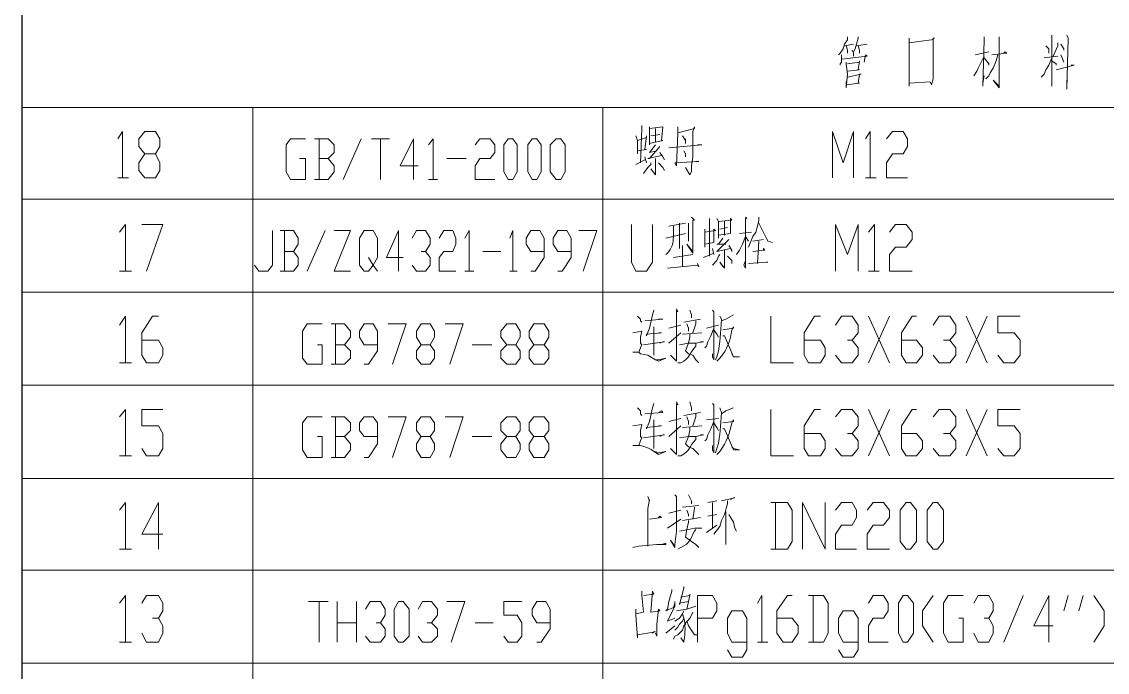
# Model space of a CAD drawing. Header units: millimetres. Extents: x 1435 to 2259, y 1083 to 2249.
# Drawn here: x 1990.8 to 2121, y 1316.8 to 1394.8 of the extents above; entities that cross this region are included whole.
import ezdxf

# ---------------------------------------------------------------- set-up
doc = ezdxf.new("R2010")
doc.units = ezdxf.units.MM
doc.layers.add('1', color=7, linetype='Continuous')

msp = doc.modelspace()

# ---------------------------------------------------------------- linework, layer by layer
at = {"layer": '1', "color": 0, "lineweight": 25}
for points in [[(1990.83, 1395.68), (1990.83, 1384.52)], [(1990.83, 1384.52), (1990.83, 1373.54)], [(1990.83, 1373.54), (1990.83, 1362.38)], [(1990.83, 1362.38), (1990.83, 1351.22)], [(1990.83, 1351.22), (1990.83, 1340.06)], [(1990.83, 1340.06), (1990.83, 1329.08)], [(1990.83, 1329.08), (1990.83, 1317.92)], [(1990.83, 1317.92), (1990.83, 1306.76)]]:
    msp.add_lwpolyline(points, dxfattribs=at)
at = {"layer": '1', "color": 0, "lineweight": 9}
for points in [[(2089.83, 1392.98), (2089.83, 1392.62), (2089.47, 1392.08), (2089.29, 1391.54), (2089.29, 1391.54), (2088.93, 1391), (2088.75, 1390.82)], [(2091.09, 1392.98), (2091.09, 1392.8), (2090.91, 1392.08), (2090.73, 1391.54), (2090.55, 1391.18)], [(2097.21, 1392.8), (2097.21, 1392.44), (2097.21, 1387.04), (2097.21, 1387.4), (2099.73, 1387.58), (2099.73, 1387.58), (2099.91, 1387.22), (2100.09, 1387.94), (2100.09, 1388.84), (2100.09, 1389.92), (2100.09, 1392.8), (2100.27, 1392.8), (2099.91, 1392.62), (2098.65, 1392.44), (2098.65, 1392.44), (2097.21, 1392.26)], [(2106.21, 1392.98), (2106.21, 1392.62), (2106.03, 1387.04), (2106.03, 1387.4), (2106.21, 1388.3)], [(2108.01, 1392.98), (2108.01, 1387.04), (2108.01, 1386.86), (2107.29, 1387.76), (2108.01, 1387.04)], [(2114.31, 1393.16), (2114.31, 1392.8), (2114.31, 1387.04), (2114.31, 1387.4), (2114.31, 1388.12)], [(2116.11, 1393.16), (2116.29, 1392.8), (2116.11, 1386.68), (2116.11, 1387.22), (2116.11, 1387.76)], [(2089.47, 1391.9), (2090.55, 1392.08)], [(2089.65, 1391.9), (2089.83, 1391.36), (2089.83, 1391)], [(2090.37, 1391.36), (2090.55, 1391), (2090.55, 1390.64)], [(2090.91, 1391.9), (2092.17, 1392.08)], [(2091.09, 1391.9), (2091.27, 1391.36), (2091.27, 1391)], [(2113.59, 1391.9), (2113.95, 1391.54), (2113.95, 1391.36), (2113.95, 1391)], [(2115.03, 1392.26), (2115.03, 1391.9), (2114.49, 1390.64)], [(2115.39, 1392.08), (2115.75, 1391.54), (2115.75, 1391.36)], [(2089.11, 1390.82), (2089.11, 1390.46), (2089.11, 1390.28), (2089.11, 1389.92), (2088.93, 1389.74), (2088.93, 1389.56)], [(2089.11, 1390.28), (2092.17, 1390.64), (2091.99, 1390.82), (2091.81, 1389.92)], [(2089.65, 1389.92), (2089.65, 1389.74), (2089.83, 1388.48), (2089.65, 1386.86), (2089.65, 1387.58)], [(2089.83, 1389.74), (2091.27, 1389.92), (2091.27, 1390.1), (2091.09, 1389.02), (2091.27, 1389.02), (2089.83, 1388.84)], [(2106.21, 1390.64), (2105.85, 1389.92), (2105.49, 1389.2), (2105.31, 1388.84), (2104.95, 1388.3)], [(2105.13, 1390.82), (2106.75, 1391.18)], [(2106.21, 1390.46), (2106.75, 1389.74), (2106.75, 1389.56)], [(2107.83, 1390.82), (2107.65, 1390.1), (2107.29, 1389.2), (2106.93, 1388.66), (2106.75, 1388.3), (2106.39, 1387.94)], [(2107.11, 1390.82), (2108.91, 1391), (2108.73, 1391.18), (2108.55, 1391)], [(2114.31, 1390.46), (2113.95, 1389.56), (2113.59, 1389.02), (2113.41, 1388.48), (2113.05, 1388.12)], [(2113.41, 1390.46), (2115.03, 1390.64)], [(2114.31, 1390.1), (2114.85, 1389.74), (2114.85, 1389.56)], [(2115.39, 1390.82), (2115.57, 1390.46), (2115.75, 1389.92)], [(2114.85, 1389.02), (2117.01, 1389.56), (2116.83, 1389.56), (2116.65, 1389.56)], [(2089.83, 1388.12), (2091.45, 1388.48), (2091.27, 1388.48), (2091.09, 1387.4), (2091.27, 1387.4), (2089.65, 1387.22)], [(2241.03, 1384.52), (1990.83, 1384.52)], [(2240.49, 1384.52), (1990.83, 1384.52)], [(2018.55, 1373.54), (2018.55, 1384.52)], [(2060.49, 1373.54), (2060.49, 1384.52)], [(2065.17, 1382.36), (2065.17, 1382), (2064.99, 1377.86)], [(2066.07, 1382.18), (2066.07, 1381.82), (2066.07, 1380.02), (2066.07, 1380.2), (2067.69, 1380.56), (2067.51, 1380.56), (2067.69, 1382.18), (2067.69, 1382.18), (2066.07, 1382)], [(2069.49, 1382.18), (2069.49, 1381.46), (2069.31, 1377.5), (2069.13, 1377.86), (2072.01, 1378.04), (2071.83, 1378.04), (2071.65, 1378.04)], [(2069.49, 1381.46), (2071.47, 1382), (2071.47, 1382.18), (2071.29, 1381.64), (2071.29, 1379.84), (2071.29, 1378.76), (2071.29, 1378.58), (2071.11, 1377.5), (2071.11, 1376.78), (2070.93, 1376.42), (2070.93, 1376.42), (2070.93, 1376.42), (2070.39, 1377.32), (2070.93, 1376.42)], [(2002.35, 1380.74), (2002.89, 1381.64), (2002.89, 1376.06)], [(2005.59, 1376.06), (2004.87, 1376.96), (2004.87, 1377.86), (2005.59, 1378.94), (2006.85, 1378.94), (2007.39, 1379.84), (2007.39, 1380.74), (2006.85, 1381.64), (2005.59, 1381.64), (2004.87, 1380.74), (2004.87, 1379.84), (2005.59, 1378.94)], [(2064.45, 1381.1), (2064.63, 1380.56), (2064.63, 1378.94), (2064.63, 1379.3), (2065.71, 1379.48), (2065.53, 1379.48), (2065.71, 1381.1), (2065.71, 1380.92), (2064.63, 1380.56)], [(2066.25, 1381.1), (2067.33, 1381.28)], [(2066.79, 1382), (2066.79, 1380.38)], [(2070.03, 1381.1), (2070.39, 1380.56), (2070.39, 1380.2), (2070.39, 1380.74)], [(2088.03, 1376.06), (2088.03, 1381.64), (2089.29, 1377.86), (2090.55, 1381.64), (2090.55, 1376.06)], [(2091.99, 1380.74), (2092.53, 1381.64), (2092.53, 1376.06)], [(2094.51, 1380.74), (2095.23, 1381.64), (2096.49, 1381.64), (2097.03, 1380.74), (2097.03, 1379.84), (2096.49, 1378.94), (2095.23, 1378.94), (2094.51, 1377.86), (2094.51, 1376.06), (2097.03, 1376.06)], [(2024.13, 1378.4), (2024.85, 1378.4), (2024.85, 1375.88), (2023.05, 1375.88), (2022.51, 1376.78), (2022.51, 1380.02), (2023.05, 1380.74), (2024.85, 1380.74)], [(2027.55, 1378.4), (2028.27, 1379.12), (2028.27, 1380.02), (2027.55, 1380.74), (2025.93, 1380.74)], [(2026.47, 1380.74), (2026.47, 1375.88)], [(2029.35, 1375.88), (2031.51, 1380.74)], [(2032.77, 1380.74), (2034.93, 1380.74)], [(2033.85, 1380.74), (2033.85, 1375.88)], [(2038.35, 1377.5), (2036.19, 1377.5), (2037.81, 1380.74), (2037.81, 1375.88)], [(2039.61, 1380.02), (2040.15, 1380.74), (2040.15, 1375.88)], [(2045.19, 1380.02), (2045.73, 1380.74), (2046.99, 1380.74), (2047.53, 1380.02), (2047.53, 1379.12), (2046.99, 1378.4), (2045.73, 1378.4), (2045.19, 1377.5), (2045.19, 1375.88), (2047.53, 1375.88)], [(2049.15, 1375.88), (2048.61, 1376.78), (2048.61, 1380.02), (2049.15, 1380.74), (2049.69, 1380.74), (2050.23, 1380.02), (2050.23, 1376.78), (2049.69, 1375.88), (2049.15, 1375.88)], [(2052.03, 1375.88), (2051.49, 1376.78), (2051.49, 1380.02), (2052.03, 1380.74), (2052.57, 1380.74), (2053.11, 1380.02), (2053.11, 1376.78), (2052.57, 1375.88), (2052.03, 1375.88)], [(2054.91, 1375.88), (2054.19, 1376.78), (2054.19, 1380.02), (2054.91, 1380.74), (2055.45, 1380.74), (2055.99, 1380.02), (2055.99, 1376.78), (2055.45, 1375.88), (2054.91, 1375.88)], [(2067.33, 1379.84), (2066.07, 1378.4), (2065.89, 1378.4), (2067.51, 1378.76)], [(2066.79, 1380.02), (2066.07, 1379.12), (2066.07, 1379.12), (2066.97, 1379.3)], [(2068.41, 1379.66), (2072.37, 1380.02), (2072.19, 1380.02), (2071.83, 1380.02)], [(2006.85, 1378.94), (2007.39, 1377.86), (2007.39, 1376.96), (2006.85, 1376.06), (2005.59, 1376.06)], [(2025.93, 1375.88), (2027.55, 1375.88), (2028.27, 1376.78), (2028.27, 1377.5), (2027.55, 1378.4), (2026.47, 1378.4)], [(2041.77, 1378.4), (2044.11, 1378.4)], [(2064.45, 1377.68), (2065.53, 1378.22)], [(2065.53, 1378.58), (2065.71, 1377.86)], [(2066.79, 1378.4), (2066.79, 1376.42), (2066.25, 1377.14), (2066.79, 1376.42)], [(2067.33, 1379.12), (2067.69, 1378.58), (2067.87, 1378.22)], [(2070.21, 1379.3), (2070.39, 1378.94), (2070.39, 1378.58), (2070.39, 1378.94)], [(2066.25, 1377.86), (2066.25, 1377.68), (2065.89, 1377.32), (2065.35, 1376.6)], [(2067.15, 1377.86), (2067.69, 1377.32), (2067.87, 1376.96)], [(2002.35, 1376.06), (2003.61, 1376.06)], [(2039.61, 1375.88), (2040.69, 1375.88)], [(2091.99, 1376.06), (2093.25, 1376.06)], [(2241.03, 1373.54), (1990.83, 1373.54)], [(2241.03, 1373.54), (1990.83, 1373.54)], [(2018.55, 1362.38), (2018.55, 1373.54)], [(2060.49, 1362.38), (2060.49, 1373.54)], [(2002.53, 1369.58), (2003.25, 1370.48), (2003.25, 1364.9)], [(2005.23, 1370.48), (2007.75, 1370.48), (2005.77, 1364.9)], [(2063.91, 1370.48), (2063.91, 1365.98), (2064.45, 1364.9), (2065.71, 1364.9), (2066.43, 1365.98), (2066.43, 1370.48)], [(2068.41, 1370.3), (2070.39, 1370.66)], [(2069.67, 1370.66), (2069.67, 1367.6)], [(2071.11, 1371.38), (2071.47, 1371.02), (2071.29, 1371.02), (2071.29, 1367.06), (2070.57, 1368.14), (2071.29, 1367.24)], [(2070.75, 1370.66), (2070.75, 1368.5)], [(2073.27, 1371.2), (2073.27, 1371.02), (2073.27, 1366.7)], [(2074.17, 1371.2), (2074.35, 1370.84), (2074.35, 1368.86), (2074.35, 1369.22), (2075.79, 1369.4), (2075.79, 1369.4), (2075.79, 1371.2), (2075.97, 1371.02), (2074.35, 1370.84)], [(2075.07, 1370.84), (2075.07, 1369.22)], [(2077.59, 1371.38), (2077.77, 1371.2), (2077.59, 1371.2), (2077.59, 1365.26), (2077.41, 1365.62), (2077.59, 1366.16)], [(2079.21, 1371.38), (2079.21, 1371.02), (2079.03, 1370.3), (2078.85, 1369.58), (2078.49, 1369.04), (2077.95, 1367.78)], [(2079.21, 1370.66), (2080.29, 1368.5), (2080.83, 1368.32), (2080.29, 1368.5), (2080.11, 1368.86)], [(2088.39, 1364.9), (2088.39, 1370.48), (2089.83, 1366.88), (2091.09, 1370.48), (2091.09, 1364.9)], [(2092.35, 1369.58), (2093.07, 1370.48), (2093.07, 1364.9)], [(2094.87, 1369.58), (2095.59, 1370.48), (2096.85, 1370.48), (2097.57, 1369.58), (2097.57, 1368.68), (2096.85, 1367.78), (2095.59, 1367.78), (2094.87, 1366.88), (2094.87, 1364.9), (2097.57, 1364.9)], [(2018.73, 1365.62), (2019.27, 1364.9), (2020.35, 1364.9), (2020.89, 1365.62), (2020.89, 1369.76)], [(2023.41, 1367.24), (2023.95, 1368.14), (2023.95, 1368.86), (2023.41, 1369.76), (2021.79, 1369.76)], [(2022.33, 1369.76), (2022.33, 1364.9)], [(2025.03, 1364.9), (2027.19, 1369.76)], [(2028.27, 1369.76), (2030.25, 1369.76), (2028.27, 1364.9), (2030.25, 1364.9)], [(2032.41, 1366.52), (2032.95, 1365.62), (2032.41, 1364.9), (2031.87, 1364.9), (2031.33, 1365.62), (2031.33, 1368.86), (2031.87, 1369.76), (2032.95, 1369.76), (2033.49, 1368.86), (2033.49, 1366.52), (2032.95, 1365.62), (2033.49, 1364.9)], [(2036.55, 1366.52), (2034.57, 1366.52), (2036.01, 1369.76), (2036.01, 1364.9)], [(2037.63, 1368.86), (2038.17, 1369.76), (2039.25, 1369.76), (2039.79, 1368.86), (2039.79, 1368.14), (2039.25, 1367.24), (2038.71, 1367.24)], [(2040.87, 1368.86), (2041.41, 1369.76), (2042.49, 1369.76), (2042.85, 1368.86), (2042.85, 1368.14), (2042.49, 1367.24), (2041.41, 1367.24), (2040.87, 1366.52), (2040.87, 1364.9), (2042.85, 1364.9)], [(2043.93, 1368.86), (2044.47, 1369.76), (2044.47, 1364.9)], [(2049.33, 1368.86), (2049.69, 1369.76), (2049.69, 1364.9)], [(2051.85, 1364.9), (2052.39, 1364.9), (2053.47, 1366.52), (2053.47, 1368.86), (2052.93, 1369.76), (2051.85, 1369.76), (2051.31, 1368.86), (2051.31, 1368.14), (2051.85, 1367.24), (2053.47, 1367.24)], [(2055.09, 1364.9), (2055.63, 1364.9), (2056.71, 1366.52), (2056.71, 1368.86), (2056.17, 1369.76), (2055.09, 1369.76), (2054.55, 1368.86), (2054.55, 1368.14), (2055.09, 1367.24), (2056.71, 1367.24)], [(2057.61, 1369.76), (2059.77, 1369.76), (2058.15, 1364.9)], [(2068.05, 1368.86), (2070.39, 1369.4)], [(2072.73, 1369.94), (2072.73, 1369.4), (2072.73, 1367.78), (2072.73, 1368.14), (2073.81, 1368.32), (2073.81, 1368.32), (2073.81, 1369.94), (2073.99, 1369.76), (2072.73, 1369.58)], [(2074.53, 1369.94), (2075.43, 1370.12)], [(2076.87, 1369.4), (2078.31, 1369.58)], [(2070.03, 1367.96), (2070.03, 1367.78), (2070.03, 1365.44)], [(2074.89, 1368.86), (2074.35, 1368.14), (2074.17, 1368.14), (2075.25, 1368.14)], [(2075.61, 1368.68), (2074.17, 1367.24), (2074.17, 1367.24), (2075.79, 1367.6)], [(2075.61, 1367.96), (2075.97, 1367.42), (2075.97, 1367.24)], [(2077.59, 1369.04), (2077.23, 1368.14), (2076.87, 1367.42), (2076.51, 1366.88)], [(2077.59, 1369.04), (2077.95, 1368.5)], [(2079.75, 1368.68), (2078.49, 1368.5)], [(2079.21, 1368.5), (2079.03, 1365.8)], [(2021.79, 1364.9), (2023.41, 1364.9), (2023.95, 1365.62), (2023.95, 1366.52), (2023.41, 1367.24), (2022.33, 1367.24)], [(2039.25, 1367.24), (2039.79, 1366.52), (2039.79, 1365.62), (2039.25, 1364.9), (2038.17, 1364.9), (2037.63, 1365.62)], [(2046.09, 1367.24), (2048.25, 1367.24)], [(2068.95, 1366.52), (2071.29, 1366.88)], [(2072.55, 1366.52), (2073.81, 1367.06)], [(2073.63, 1367.6), (2073.81, 1366.88)], [(2074.53, 1366.88), (2074.35, 1366.7), (2074.17, 1366.16), (2073.63, 1365.62)], [(2075.07, 1367.42), (2075.07, 1365.26), (2074.53, 1365.98), (2074.89, 1365.44)], [(2075.43, 1366.7), (2075.97, 1366.16), (2075.97, 1365.8)], [(2078.49, 1367.24), (2079.93, 1367.42), (2079.75, 1367.6), (2079.75, 1367.42)], [(2071.83, 1365.8), (2072.01, 1365.44), (2071.83, 1365.62), (2068.23, 1365.26)], [(2077.95, 1365.8), (2080.29, 1365.98), (2080.29, 1365.98), (2080.11, 1365.98)], [(2002.53, 1364.9), (2003.97, 1364.9)], [(2043.93, 1364.9), (2045.01, 1364.9)], [(2049.33, 1364.9), (2050.23, 1364.9)], [(2092.35, 1364.9), (2093.61, 1364.9)], [(2241.03, 1362.38), (1990.83, 1362.38)], [(2241.03, 1362.38), (1990.83, 1362.38)], [(2018.55, 1351.22), (2018.55, 1362.38)], [(2060.49, 1351.22), (2060.49, 1362.38)], [(2066.61, 1360.22), (2066.43, 1359.68), (2066.07, 1358.06), (2065.71, 1357.16), (2065.71, 1357.34), (2067.51, 1357.52), (2067.33, 1357.52), (2067.15, 1357.52)], [(2069.31, 1360.4), (2069.49, 1360.04), (2069.31, 1360.22), (2069.31, 1356.08), (2069.31, 1354.28), (2069.31, 1354.1), (2068.59, 1354.82), (2069.31, 1354.1)], [(2070.93, 1360.22), (2071.11, 1359.68), (2071.11, 1359.32)], [(2073.63, 1360.22), (2073.81, 1360.04), (2073.81, 1360.04), (2073.81, 1354.28), (2073.63, 1354.64), (2073.63, 1355)], [(2002.53, 1358.42), (2003.25, 1359.5), (2003.25, 1353.92)], [(2005.23, 1356.62), (2007.21, 1356.62), (2007.75, 1355.72), (2007.75, 1354.82), (2007.21, 1353.92), (2005.77, 1353.92), (2005.23, 1354.82), (2005.23, 1357.52), (2006.49, 1359.5), (2007.21, 1359.5)], [(2064.63, 1359.5), (2064.99, 1359.14), (2064.99, 1358.96), (2065.17, 1358.78)], [(2065.53, 1358.96), (2067.69, 1359.14), (2067.51, 1359.14), (2067.15, 1359.14)], [(2070.21, 1358.78), (2072.19, 1359.14)], [(2071.65, 1358.96), (2071.65, 1358.6), (2071.29, 1357.52)], [(2076.15, 1359.68), (2075.25, 1359.14), (2074.71, 1358.96)], [(2080.65, 1359.5), (2080.65, 1353.92), (2083.35, 1353.92)], [(2084.61, 1356.62), (2086.59, 1356.62), (2087.13, 1355.72), (2087.13, 1354.82), (2086.59, 1353.92), (2085.15, 1353.92), (2084.61, 1354.82), (2084.61, 1357.52), (2085.87, 1359.5), (2086.59, 1359.5)], [(2088.39, 1358.42), (2089.11, 1359.5), (2090.37, 1359.5), (2091.09, 1358.42), (2091.09, 1357.52), (2090.37, 1356.62), (2089.83, 1356.62)], [(2092.35, 1353.92), (2094.87, 1359.5)], [(2092.35, 1359.5), (2094.87, 1353.92)], [(2096.31, 1356.62), (2098.11, 1356.62), (2098.83, 1355.72), (2098.83, 1354.82), (2098.11, 1353.92), (2096.85, 1353.92), (2096.31, 1354.82), (2096.31, 1357.52), (2097.57, 1359.5), (2098.11, 1359.5)], [(2100.09, 1358.42), (2100.81, 1359.5), (2102.07, 1359.5), (2102.79, 1358.42), (2102.79, 1357.52), (2102.07, 1356.62), (2101.35, 1356.62)], [(2104.05, 1353.92), (2106.57, 1359.5)], [(2104.05, 1359.5), (2106.57, 1353.92)], [(2107.83, 1354.82), (2108.55, 1353.92), (2109.81, 1353.92), (2110.53, 1354.82), (2110.53, 1356.62), (2109.81, 1357.52), (2107.83, 1357.52), (2107.83, 1359.5), (2110.53, 1359.5)], [(2026.29, 1356.08), (2026.83, 1356.08), (2026.83, 1353.74), (2025.03, 1353.74), (2024.49, 1354.46), (2024.49, 1357.7), (2025.03, 1358.6), (2026.83, 1358.6)], [(2029.53, 1356.08), (2030.25, 1356.98), (2030.25, 1357.7), (2029.53, 1358.6), (2027.91, 1358.6)], [(2028.45, 1358.6), (2028.45, 1353.74)], [(2031.87, 1353.74), (2032.41, 1353.74), (2033.49, 1355.36), (2033.49, 1357.7), (2032.95, 1358.6), (2031.87, 1358.6), (2031.33, 1357.7), (2031.33, 1356.98), (2031.87, 1356.08), (2033.49, 1356.08)], [(2034.75, 1358.6), (2036.91, 1358.6), (2035.29, 1353.74)], [(2038.71, 1353.74), (2038.17, 1354.46), (2038.17, 1355.36), (2038.71, 1356.08), (2039.79, 1356.08), (2040.33, 1356.98), (2040.33, 1357.7), (2039.79, 1358.6), (2038.71, 1358.6), (2038.17, 1357.7), (2038.17, 1356.98), (2038.71, 1356.08)], [(2041.59, 1358.6), (2043.75, 1358.6), (2042.13, 1353.74)], [(2048.97, 1353.74), (2048.25, 1354.46), (2048.25, 1355.36), (2048.97, 1356.08), (2050.05, 1356.08), (2050.59, 1356.98), (2050.59, 1357.7), (2050.05, 1358.6), (2048.97, 1358.6), (2048.25, 1357.7), (2048.25, 1356.98), (2048.97, 1356.08)], [(2052.21, 1353.74), (2051.67, 1354.46), (2051.67, 1355.36), (2052.21, 1356.08), (2053.47, 1356.08), (2054.01, 1356.98), (2054.01, 1357.7), (2053.47, 1358.6), (2052.21, 1358.6), (2051.67, 1357.7), (2051.67, 1356.98), (2052.21, 1356.08)], [(2064.09, 1357.52), (2065.17, 1357.7), (2065.17, 1357.7), (2064.99, 1356.98), (2064.99, 1356.62), (2064.99, 1356.26), (2065.17, 1356.08), (2064.99, 1355.72), (2064.81, 1355.18)], [(2066.61, 1358.24), (2066.61, 1354.82), (2066.61, 1355.18), (2066.61, 1355.54)], [(2068.41, 1358.06), (2069.85, 1358.42)], [(2068.41, 1356.26), (2069.85, 1357.52)], [(2070.03, 1357.34), (2072.37, 1357.52)], [(2070.57, 1358.6), (2070.75, 1358.06), (2070.75, 1357.7)], [(2073.81, 1358.06), (2073.45, 1357.16), (2073.09, 1356.44), (2072.91, 1355.9), (2072.73, 1355.72)], [(2072.91, 1358.06), (2074.35, 1358.42)], [(2073.81, 1357.88), (2074.17, 1357.34), (2074.35, 1356.98)], [(2027.91, 1353.74), (2029.53, 1353.74), (2030.25, 1354.46), (2030.25, 1355.36), (2029.53, 1356.08), (2028.45, 1356.08)], [(2039.79, 1356.08), (2040.33, 1355.36), (2040.33, 1354.46), (2039.79, 1353.74), (2038.71, 1353.74)], [(2044.83, 1356.08), (2047.17, 1356.08)], [(2050.05, 1356.08), (2050.59, 1355.36), (2050.59, 1354.46), (2050.05, 1353.74), (2048.97, 1353.74)], [(2053.47, 1356.08), (2054.01, 1355.36), (2054.01, 1354.46), (2053.47, 1353.74), (2052.21, 1353.74)], [(2065.35, 1356.08), (2067.87, 1356.44), (2067.69, 1356.44), (2067.69, 1356.44), (2067.33, 1356.26)], [(2069.67, 1356.08), (2070.75, 1356.26), (2071.65, 1356.26), (2072.55, 1356.44), (2072.37, 1356.44), (2072.19, 1356.44)], [(2070.93, 1357.34), (2070.93, 1356.98), (2070.75, 1356.26), (2070.39, 1355.36), (2070.75, 1355), (2071.29, 1354.82), (2071.65, 1354.28), (2072.01, 1353.92)], [(2074.89, 1357.16), (2075.07, 1357.16), (2076.15, 1354.64), (2076.87, 1354.64), (2076.15, 1354.64), (2075.97, 1355)], [(2090.37, 1356.62), (2091.09, 1355.72), (2091.09, 1354.82), (2090.37, 1353.92), (2089.11, 1353.92), (2088.39, 1354.82)], [(2102.07, 1356.62), (2102.79, 1355.72), (2102.79, 1354.82), (2102.07, 1353.92), (2100.81, 1353.92), (2100.09, 1354.82)], [(2064.09, 1355.18), (2064.81, 1355.18), (2064.99, 1355), (2065.89, 1354.82), (2066.79, 1354.28), (2066.79, 1354.28), (2067.15, 1354.1), (2068.05, 1354.46), (2067.15, 1354.28), (2066.79, 1354.28)], [(2002.53, 1353.92), (2003.97, 1353.92)], [(2241.03, 1351.22), (1990.83, 1351.22)], [(2241.03, 1351.22), (1990.83, 1351.22)], [(2018.55, 1340.06), (2018.55, 1351.22)], [(2060.49, 1340.06), (2060.49, 1351.22)], [(2002.53, 1347.44), (2003.25, 1348.34), (2003.25, 1342.76)], [(2005.23, 1343.66), (2005.77, 1342.76), (2007.21, 1342.76), (2007.75, 1343.66), (2007.75, 1345.46), (2007.21, 1346.36), (2005.23, 1346.36), (2005.23, 1348.34), (2007.75, 1348.34)], [(2064.63, 1348.52), (2064.99, 1348.16), (2064.99, 1347.8), (2065.17, 1347.62)], [(2066.61, 1349.06), (2066.43, 1348.52), (2066.07, 1346.9), (2065.71, 1346), (2065.71, 1346.18), (2067.51, 1346.36), (2067.33, 1346.36), (2067.15, 1346.36)], [(2069.31, 1349.24), (2069.49, 1348.88), (2069.31, 1349.06), (2069.31, 1344.92), (2069.31, 1343.12), (2069.31, 1342.94), (2068.59, 1343.66), (2069.31, 1342.94)], [(2070.93, 1349.24), (2071.11, 1348.52), (2071.11, 1348.16)], [(2073.63, 1349.06), (2073.81, 1348.88), (2073.81, 1348.88), (2073.81, 1343.12), (2073.63, 1343.48), (2073.63, 1344.02)], [(2076.15, 1348.52), (2075.25, 1348.16), (2074.71, 1347.8)], [(2080.65, 1348.34), (2080.65, 1342.76), (2083.35, 1342.76)], [(2084.61, 1345.46), (2086.59, 1345.46), (2087.13, 1344.56), (2087.13, 1343.66), (2086.59, 1342.76), (2085.15, 1342.76), (2084.61, 1343.66), (2084.61, 1346.36), (2085.87, 1348.34), (2086.59, 1348.34)], [(2088.39, 1347.44), (2089.11, 1348.34), (2090.37, 1348.34), (2091.09, 1347.44), (2091.09, 1346.36), (2090.37, 1345.46), (2089.83, 1345.46)], [(2092.35, 1342.76), (2094.87, 1348.34)], [(2092.35, 1348.34), (2094.87, 1342.76)], [(2096.31, 1345.46), (2098.11, 1345.46), (2098.83, 1344.56), (2098.83, 1343.66), (2098.11, 1342.76), (2096.85, 1342.76), (2096.31, 1343.66), (2096.31, 1346.36), (2097.57, 1348.34), (2098.11, 1348.34)], [(2100.09, 1347.44), (2100.81, 1348.34), (2102.07, 1348.34), (2102.79, 1347.44), (2102.79, 1346.36), (2102.07, 1345.46), (2101.35, 1345.46)], [(2104.05, 1342.76), (2106.57, 1348.34)], [(2104.05, 1348.34), (2106.57, 1342.76)], [(2107.83, 1343.66), (2108.55, 1342.76), (2109.81, 1342.76), (2110.53, 1343.66), (2110.53, 1345.46), (2109.81, 1346.36), (2107.83, 1346.36), (2107.83, 1348.34), (2110.53, 1348.34)], [(2026.29, 1345.1), (2026.83, 1345.1), (2026.83, 1342.58), (2025.03, 1342.58), (2024.49, 1343.48), (2024.49, 1346.72), (2025.03, 1347.44), (2026.83, 1347.44)], [(2029.53, 1345.1), (2030.25, 1345.82), (2030.25, 1346.72), (2029.53, 1347.44), (2027.91, 1347.44)], [(2028.45, 1347.44), (2028.45, 1342.58)], [(2031.87, 1342.58), (2032.41, 1342.58), (2033.49, 1344.2), (2033.49, 1346.72), (2032.95, 1347.44), (2031.87, 1347.44), (2031.33, 1346.72), (2031.33, 1345.82), (2031.87, 1345.1), (2033.49, 1345.1)], [(2034.75, 1347.44), (2036.91, 1347.44), (2035.29, 1342.58)], [(2038.71, 1342.58), (2038.17, 1343.48), (2038.17, 1344.2), (2038.71, 1345.1), (2039.79, 1345.1), (2040.33, 1345.82), (2040.33, 1346.72), (2039.79, 1347.44), (2038.71, 1347.44), (2038.17, 1346.72), (2038.17, 1345.82), (2038.71, 1345.1)], [(2041.59, 1347.44), (2043.75, 1347.44), (2042.13, 1342.58)], [(2048.97, 1342.58), (2048.25, 1343.48), (2048.25, 1344.2), (2048.97, 1345.1), (2050.05, 1345.1), (2050.59, 1345.82), (2050.59, 1346.72), (2050.05, 1347.44), (2048.97, 1347.44), (2048.25, 1346.72), (2048.25, 1345.82), (2048.97, 1345.1)], [(2052.21, 1342.58), (2051.67, 1343.48), (2051.67, 1344.2), (2052.21, 1345.1), (2053.47, 1345.1), (2054.01, 1345.82), (2054.01, 1346.72), (2053.47, 1347.44), (2052.21, 1347.44), (2051.67, 1346.72), (2051.67, 1345.82), (2052.21, 1345.1)], [(2065.53, 1347.8), (2067.69, 1347.98), (2067.51, 1348.16), (2067.15, 1347.98)], [(2066.61, 1347.08), (2066.61, 1343.66), (2066.61, 1344.02), (2066.61, 1344.38)], [(2068.41, 1346.9), (2069.85, 1347.26)], [(2070.21, 1347.62), (2072.19, 1347.98)], [(2070.57, 1347.44), (2070.75, 1346.9), (2070.75, 1346.54)], [(2071.65, 1347.8), (2071.65, 1347.44), (2071.29, 1346.36)], [(2072.91, 1347.08), (2074.35, 1347.26)], [(2064.09, 1346.36), (2065.17, 1346.54), (2065.17, 1346.54), (2064.99, 1345.82), (2064.99, 1345.46), (2064.99, 1345.1), (2065.17, 1344.92), (2064.99, 1344.56), (2064.81, 1344.02)], [(2068.41, 1345.1), (2069.85, 1346.36)], [(2070.03, 1346.18), (2072.37, 1346.36)], [(2070.93, 1346.18), (2070.93, 1345.82), (2070.75, 1345.1), (2070.39, 1344.2), (2070.75, 1343.84), (2071.29, 1343.66), (2071.65, 1343.3), (2072.01, 1342.94)], [(2073.81, 1346.9), (2073.45, 1346), (2073.09, 1345.28), (2072.91, 1344.74), (2072.73, 1344.56)], [(2073.81, 1346.72), (2074.17, 1346.18), (2074.35, 1345.82)], [(2074.89, 1346), (2075.07, 1346), (2076.15, 1343.48), (2076.87, 1343.48), (2076.15, 1343.66), (2075.97, 1343.84)], [(2027.91, 1342.58), (2029.53, 1342.58), (2030.25, 1343.48), (2030.25, 1344.2), (2029.53, 1345.1), (2028.45, 1345.1)], [(2039.79, 1345.1), (2040.33, 1344.2), (2040.33, 1343.48), (2039.79, 1342.58), (2038.71, 1342.58)], [(2044.83, 1345.1), (2047.17, 1345.1)], [(2050.05, 1345.1), (2050.59, 1344.2), (2050.59, 1343.48), (2050.05, 1342.58), (2048.97, 1342.58)], [(2053.47, 1345.1), (2054.01, 1344.2), (2054.01, 1343.48), (2053.47, 1342.58), (2052.21, 1342.58)], [(2065.35, 1344.92), (2067.87, 1345.28), (2067.69, 1345.28), (2067.69, 1345.28), (2067.33, 1345.1)], [(2069.67, 1344.92), (2070.75, 1345.1), (2071.65, 1345.1), (2072.55, 1345.28), (2072.37, 1345.28), (2072.19, 1345.28)], [(2090.37, 1345.46), (2091.09, 1344.56), (2091.09, 1343.66), (2090.37, 1342.76), (2089.11, 1342.76), (2088.39, 1343.66)], [(2102.07, 1345.46), (2102.79, 1344.56), (2102.79, 1343.66), (2102.07, 1342.76), (2100.81, 1342.76), (2100.09, 1343.66)], [(2002.53, 1342.76), (2003.97, 1342.76)], [(2241.03, 1340.06), (1990.83, 1340.06)], [(2241.03, 1340.06), (1990.83, 1340.06)], [(2018.55, 1329.08), (2018.55, 1340.06)], [(2060.49, 1329.08), (2060.49, 1340.06)], [(2065.89, 1337.9), (2066.07, 1337.36), (2066.07, 1337.54), (2065.89, 1336.46), (2065.89, 1331.96)], [(2069.13, 1338.08), (2069.31, 1337.9), (2069.31, 1337.9), (2069.31, 1333.76), (2069.13, 1332.14), (2069.13, 1331.78), (2068.59, 1332.68), (2069.13, 1331.96)], [(2070.75, 1338.08), (2071.11, 1337.36), (2071.11, 1337)], [(2002.53, 1336.28), (2003.25, 1337.18), (2003.25, 1331.6)], [(2007.75, 1333.4), (2005.23, 1333.4), (2007.21, 1337.18), (2007.21, 1331.6)], [(2070.03, 1336.64), (2072.01, 1336.82)], [(2071.47, 1336.64), (2071.47, 1336.46), (2071.29, 1335.2)], [(2073.09, 1337.18), (2074.17, 1337.36)], [(2073.63, 1337.18), (2073.63, 1334.12)], [(2075.43, 1337.36), (2075.43, 1337), (2075.07, 1335.74), (2074.71, 1335.02), (2074.53, 1334.3), (2073.81, 1333.4)], [(2074.71, 1337.36), (2076.33, 1337.72), (2076.15, 1337.72), (2075.79, 1337.54)], [(2080.65, 1331.6), (2082.63, 1331.6), (2083.17, 1332.5), (2083.17, 1336.28), (2082.63, 1337.18), (2080.65, 1337.18)], [(2081.19, 1337.18), (2081.19, 1331.6)], [(2084.43, 1331.6), (2084.43, 1337.18), (2087.13, 1331.6), (2087.13, 1337.18)], [(2088.39, 1336.28), (2089.11, 1337.18), (2090.37, 1337.18), (2090.91, 1336.28), (2090.91, 1335.38), (2090.37, 1334.48), (2089.11, 1334.48), (2088.39, 1333.4), (2088.39, 1331.6), (2090.91, 1331.6)], [(2092.17, 1336.28), (2092.89, 1337.18), (2094.15, 1337.18), (2094.87, 1336.28), (2094.87, 1335.38), (2094.15, 1334.48), (2092.89, 1334.48), (2092.17, 1333.4), (2092.17, 1331.6), (2094.87, 1331.6)], [(2096.85, 1331.6), (2096.13, 1332.5), (2096.13, 1336.28), (2096.85, 1337.18), (2097.39, 1337.18), (2098.11, 1336.28), (2098.11, 1332.5), (2097.39, 1331.6), (2096.85, 1331.6)], [(2100.09, 1331.6), (2099.37, 1332.5), (2099.37, 1336.28), (2100.09, 1337.18), (2100.63, 1337.18), (2101.35, 1336.28), (2101.35, 1332.5), (2100.63, 1331.6), (2100.09, 1331.6)], [(2066.07, 1335.2), (2067.51, 1335.38), (2067.33, 1335.56), (2067.15, 1335.38)], [(2068.41, 1335.92), (2069.85, 1336.28)], [(2070.03, 1335.02), (2072.19, 1335.38)], [(2070.57, 1336.28), (2070.75, 1335.74), (2070.75, 1335.56)], [(2074.17, 1335.74), (2073.09, 1335.56)], [(2075.25, 1336.1), (2075.25, 1335.92), (2075.25, 1332.14), (2075.25, 1332.68), (2075.25, 1333.22)], [(2075.61, 1335.74), (2076.15, 1334.84), (2076.33, 1334.12), (2076.51, 1333.76)], [(2068.23, 1334.12), (2069.85, 1335.2)], [(2069.67, 1333.76), (2070.75, 1333.94), (2071.47, 1334.12), (2072.37, 1334.12), (2072.37, 1334.12), (2072.01, 1334.12)], [(2070.75, 1335.02), (2070.75, 1334.84), (2070.57, 1333.94), (2070.39, 1333.04), (2071.11, 1332.5), (2071.65, 1332.14), (2072.01, 1331.78)], [(2072.91, 1333.58), (2074.17, 1334.48)], [(2002.53, 1331.6), (2003.97, 1331.6)], [(2064.09, 1331.78), (2064.81, 1331.96), (2066.97, 1332.14), (2068.05, 1332.14), (2068.05, 1332.32), (2067.51, 1332.14)], [(2241.03, 1329.08), (1990.83, 1329.08)], [(2241.03, 1329.08), (1990.83, 1329.08)], [(2018.55, 1317.92), (2018.55, 1329.08)], [(2060.49, 1317.92), (2060.49, 1329.08)], [(2065.17, 1326.56), (2065.17, 1326.02), (2065.35, 1324.04), (2065.35, 1324.04), (2064.45, 1323.86), (2064.45, 1324.4), (2064.45, 1323.68), (2064.63, 1320.98), (2064.63, 1321.34), (2066.79, 1321.7), (2066.61, 1321.7), (2066.43, 1321.52)], [(2065.35, 1326.02), (2066.61, 1326.2), (2066.43, 1326.56), (2066.25, 1324.04), (2066.25, 1324.04), (2067.33, 1324.22), (2067.15, 1324.4), (2066.97, 1322.6), (2066.97, 1321.7), (2066.97, 1321.16), (2066.79, 1321.52)], [(2068.77, 1326.74), (2068.77, 1326.56), (2068.41, 1325.3), (2068.23, 1324.4), (2068.23, 1324.4), (2068.05, 1324.22), (2068.95, 1324.58), (2069.13, 1325.12), (2069.13, 1325.3), (2069.13, 1324.94), (2069.13, 1324.76), (2068.23, 1322.96), (2068.23, 1322.96), (2069.13, 1323.32)], [(2070.21, 1327.1), (2070.21, 1326.92), (2069.67, 1324.94), (2069.67, 1325.12), (2070.75, 1325.3)], [(2069.85, 1325.84), (2070.93, 1326.02), (2070.93, 1326.2), (2070.93, 1326.02), (2070.57, 1324.4)], [(2002.53, 1325.12), (2003.25, 1326.02), (2003.25, 1320.44)], [(2005.23, 1325.12), (2005.77, 1326.02), (2007.21, 1326.02), (2007.75, 1325.12), (2007.75, 1324.22), (2007.21, 1323.32), (2006.49, 1323.32)], [(2025.21, 1325.3), (2027.55, 1325.3)], [(2026.47, 1325.3), (2026.47, 1320.44)], [(2028.63, 1320.44), (2028.63, 1325.3)], [(2030.97, 1325.3), (2030.97, 1320.44)], [(2032.05, 1324.4), (2032.59, 1325.3), (2033.85, 1325.3), (2034.39, 1324.4), (2034.39, 1323.68), (2033.85, 1322.78), (2033.31, 1322.78)], [(2036.01, 1320.44), (2035.47, 1321.16), (2035.47, 1324.4), (2036.01, 1325.3), (2036.55, 1325.3), (2037.27, 1324.4), (2037.27, 1321.16), (2036.55, 1320.44), (2036.01, 1320.44)], [(2038.35, 1324.4), (2038.89, 1325.3), (2039.97, 1325.3), (2040.69, 1324.4), (2040.69, 1323.68), (2039.97, 1322.78), (2039.43, 1322.78)], [(2041.77, 1325.3), (2043.93, 1325.3), (2042.31, 1320.44)], [(2048.61, 1321.16), (2049.15, 1320.44), (2050.23, 1320.44), (2050.77, 1321.16), (2050.77, 1322.78), (2050.23, 1323.68), (2048.61, 1323.68), (2048.61, 1325.3), (2050.77, 1325.3)], [(2052.57, 1320.44), (2053.11, 1320.44), (2054.19, 1322.06), (2054.19, 1324.4), (2053.65, 1325.3), (2052.57, 1325.3), (2052.03, 1324.4), (2052.03, 1323.68), (2052.57, 1322.78), (2054.19, 1322.78)], [(2071.83, 1320.44), (2071.83, 1326.02), (2073.63, 1326.02), (2074.17, 1325.12), (2074.17, 1324.22), (2073.63, 1323.32), (2071.83, 1323.32)], [(2079.03, 1325.12), (2079.57, 1326.02), (2079.57, 1320.44)], [(2081.37, 1323.32), (2083.17, 1323.32), (2083.89, 1322.42), (2083.89, 1321.52), (2083.17, 1320.44), (2082.09, 1320.44), (2081.37, 1321.52), (2081.37, 1324.22), (2082.63, 1326.02), (2083.17, 1326.02)], [(2085.15, 1320.44), (2086.95, 1320.44), (2087.49, 1321.52), (2087.49, 1325.12), (2086.95, 1326.02), (2085.15, 1326.02)], [(2085.69, 1326.02), (2085.69, 1320.44)], [(2092.35, 1325.12), (2092.89, 1326.02), (2094.15, 1326.02), (2094.69, 1325.12), (2094.69, 1324.22), (2094.15, 1323.32), (2092.89, 1323.32), (2092.35, 1322.42), (2092.35, 1320.44), (2094.69, 1320.44)], [(2096.49, 1320.44), (2095.95, 1321.52), (2095.95, 1325.12), (2096.49, 1326.02), (2097.03, 1326.02), (2097.75, 1325.12), (2097.75, 1321.52), (2097.03, 1320.44), (2096.49, 1320.44)], [(2100.09, 1326.02), (2098.83, 1324.22), (2098.83, 1322.42), (2100.09, 1320.44)], [(2103.15, 1323.32), (2103.69, 1323.32), (2103.69, 1320.44), (2101.89, 1320.44), (2101.35, 1321.52), (2101.35, 1325.12), (2101.89, 1326.02), (2103.69, 1326.02)], [(2104.95, 1325.12), (2105.49, 1326.02), (2106.75, 1326.02), (2107.29, 1325.12), (2107.29, 1324.22), (2106.75, 1323.32), (2106.21, 1323.32)], [(2108.55, 1320.44), (2110.89, 1326.02)], [(2114.49, 1322.42), (2112.15, 1322.42), (2113.95, 1326.02), (2113.95, 1320.44)], [(2115.75, 1324.22), (2116.29, 1326.02)], [(2117.55, 1324.22), (2118.09, 1326.02)], [(2119.35, 1326.02), (2120.61, 1324.22), (2120.61, 1322.42), (2119.35, 1320.44)], [(2071.29, 1324.04), (2071.11, 1323.68), (2070.93, 1323.32), (2070.75, 1323.14), (2070.39, 1322.78), (2070.39, 1322.6), (2070.21, 1322.42), (2070.03, 1321.88), (2069.67, 1321.52), (2069.49, 1321.34), (2069.13, 1321.16), (2068.95, 1320.8)], [(2070.21, 1324.22), (2070.03, 1323.86), (2069.67, 1323.32), (2069.13, 1322.96)], [(2069.31, 1324.22), (2070.57, 1324.4), (2071.65, 1324.76)], [(2075.43, 1319.54), (2075.97, 1318.64), (2077.23, 1318.64), (2077.77, 1319.54), (2077.77, 1323.32), (2077.23, 1324.22), (2075.97, 1324.22), (2075.43, 1323.32), (2075.43, 1321.52), (2075.97, 1320.44), (2077.77, 1320.44)], [(2088.75, 1319.54), (2089.29, 1318.64), (2090.55, 1318.64), (2091.09, 1319.54), (2091.09, 1323.32), (2090.55, 1324.22), (2089.29, 1324.22), (2088.75, 1323.32), (2088.75, 1321.52), (2089.29, 1320.44), (2091.09, 1320.44)], [(2007.21, 1323.32), (2007.75, 1322.42), (2007.75, 1321.52), (2007.21, 1320.44), (2005.77, 1320.44), (2005.23, 1321.52)], [(2028.63, 1322.78), (2030.97, 1322.78)], [(2033.85, 1322.78), (2034.39, 1322.06), (2034.39, 1321.16), (2033.85, 1320.44), (2032.59, 1320.44), (2032.05, 1321.16)], [(2039.97, 1322.78), (2040.69, 1322.06), (2040.69, 1321.16), (2039.97, 1320.44), (2038.89, 1320.44), (2038.35, 1321.16)], [(2045.19, 1322.78), (2047.35, 1322.78)], [(2068.05, 1321.52), (2069.13, 1322.42)], [(2070.21, 1323.32), (2070.03, 1322.96), (2069.67, 1322.6), (2069.49, 1322.24), (2069.13, 1321.88), (2069.13, 1321.88)], [(2070.57, 1322.96), (2070.75, 1322.42), (2071.47, 1321.34), (2071.83, 1321.34), (2071.47, 1321.34)], [(2106.75, 1323.32), (2107.29, 1322.42), (2107.29, 1321.52), (2106.75, 1320.44), (2105.49, 1320.44), (2104.95, 1321.52)], [(2002.53, 1320.44), (2003.97, 1320.44)], [(2079.03, 1320.44), (2080.29, 1320.44)], [(2241.03, 1317.92), (1990.83, 1317.92)], [(2241.03, 1317.92), (1990.83, 1317.92)], [(2018.55, 1306.76), (2018.55, 1317.92)], [(2060.49, 1306.76), (2060.49, 1317.92)]]:
    msp.add_lwpolyline(points, dxfattribs=at)
for points, knots in [([(2068.95, 1370.3), (2068.95, 1370.3), (2068.95, 1369.04), (2068.95, 1369.04), (2068.95, 1368.32), (2068.77, 1367.6), (2068.23, 1367.06), (2068.23, 1367.06), (2068.05, 1366.88), (2068.05, 1366.88)], [0, 0, 0, 0, 1, 1, 1, 2, 2, 2, 3, 3, 3, 3]), ([(2074.53, 1359.5), (2074.53, 1359.5), (2074.71, 1359.14), (2074.71, 1359.14), (2074.53, 1357.34), (2074.71, 1356.62), (2074.17, 1354.64), (2074.17, 1354.64), (2073.99, 1354.28), (2073.99, 1354.28)], [0, 0, 0, 0, 1, 1, 1, 2, 2, 2, 3, 3, 3, 3]), ([(2074.89, 1357.88), (2074.89, 1357.88), (2076.15, 1358.06), (2076.15, 1358.06), (2076.15, 1358.06), (2076.15, 1358.24), (2076.15, 1358.24), (2076.15, 1358.24), (2075.97, 1357.88), (2075.97, 1357.88), (2075.79, 1356.62), (2075.43, 1355.54), (2074.53, 1354.46), (2074.53, 1354.46), (2074.17, 1354.1), (2074.17, 1354.1)], [0, 0, 0, 0, 1, 1, 1, 2, 2, 2, 3, 3, 3, 4, 4, 4, 5, 5, 5, 5]), ([(2071.65, 1356.26), (2071.65, 1356.26), (2071.65, 1355.9), (2071.65, 1355.9), (2070.93, 1355.18), (2070.93, 1354.46), (2069.85, 1353.92), (2069.85, 1353.92), (2069.49, 1353.92), (2069.49, 1353.92)], [0, 0, 0, 0, 1, 1, 1, 2, 2, 2, 3, 3, 3, 3]), ([(2074.53, 1348.52), (2074.53, 1348.52), (2074.71, 1347.98), (2074.71, 1347.98), (2074.53, 1346.18), (2074.71, 1345.46), (2074.17, 1343.66), (2074.17, 1343.66), (2073.99, 1343.12), (2073.99, 1343.12)], [0, 0, 0, 0, 1, 1, 1, 2, 2, 2, 3, 3, 3, 3]), ([(2074.89, 1346.72), (2074.89, 1346.72), (2076.15, 1346.9), (2076.15, 1346.9), (2076.15, 1346.9), (2076.15, 1347.08), (2076.15, 1347.08), (2076.15, 1347.08), (2075.97, 1346.72), (2075.97, 1346.72), (2075.61, 1345.28), (2075.43, 1344.56), (2074.53, 1343.3), (2074.53, 1343.3), (2074.17, 1342.94), (2074.17, 1342.94)], [0, 0, 0, 0, 1, 1, 1, 2, 2, 2, 3, 3, 3, 4, 4, 4, 5, 5, 5, 5]), ([(2071.65, 1345.1), (2071.65, 1345.1), (2071.65, 1344.74), (2071.65, 1344.74), (2070.75, 1343.84), (2071.11, 1343.48), (2069.85, 1342.76), (2069.85, 1342.76), (2069.49, 1342.76), (2069.49, 1342.76)], [0, 0, 0, 0, 1, 1, 1, 2, 2, 2, 3, 3, 3, 3]), ([(2064.09, 1344.02), (2064.09, 1344.02), (2064.63, 1344.02), (2064.63, 1344.02), (2065.53, 1344.02), (2066.43, 1343.48), (2067.15, 1342.94), (2067.15, 1342.94), (2068.05, 1343.3), (2068.05, 1343.3), (2068.05, 1343.3), (2067.15, 1343.12), (2067.15, 1343.12), (2067.15, 1343.12), (2066.79, 1343.3), (2066.79, 1343.3)], [0, 0, 0, 0, 1, 1, 1, 2, 2, 2, 3, 3, 3, 4, 4, 4, 5, 5, 5, 5]), ([(2071.65, 1333.94), (2071.65, 1333.94), (2071.47, 1333.76), (2071.47, 1333.76), (2070.93, 1332.68), (2070.93, 1332.32), (2069.85, 1331.78), (2069.85, 1331.78), (2069.49, 1331.6), (2069.49, 1331.6)], [0, 0, 0, 0, 1, 1, 1, 2, 2, 2, 3, 3, 3, 3]), ([(2070.03, 1323.86), (2070.03, 1323.86), (2070.21, 1323.32), (2070.21, 1323.32), (2070.39, 1322.6), (2070.39, 1321.52), (2070.21, 1320.62), (2070.21, 1320.62), (2070.21, 1320.44), (2070.21, 1320.44), (2070.21, 1320.44), (2069.85, 1320.98), (2069.85, 1320.98)], [0, 0, 0, 0, 1, 1, 1, 2, 2, 2, 3, 3, 3, 4, 4, 4, 4])]:
    msp.add_open_spline(points, degree=3, knots=knots, dxfattribs=at)

doc.saveas('drawing.dxf')
